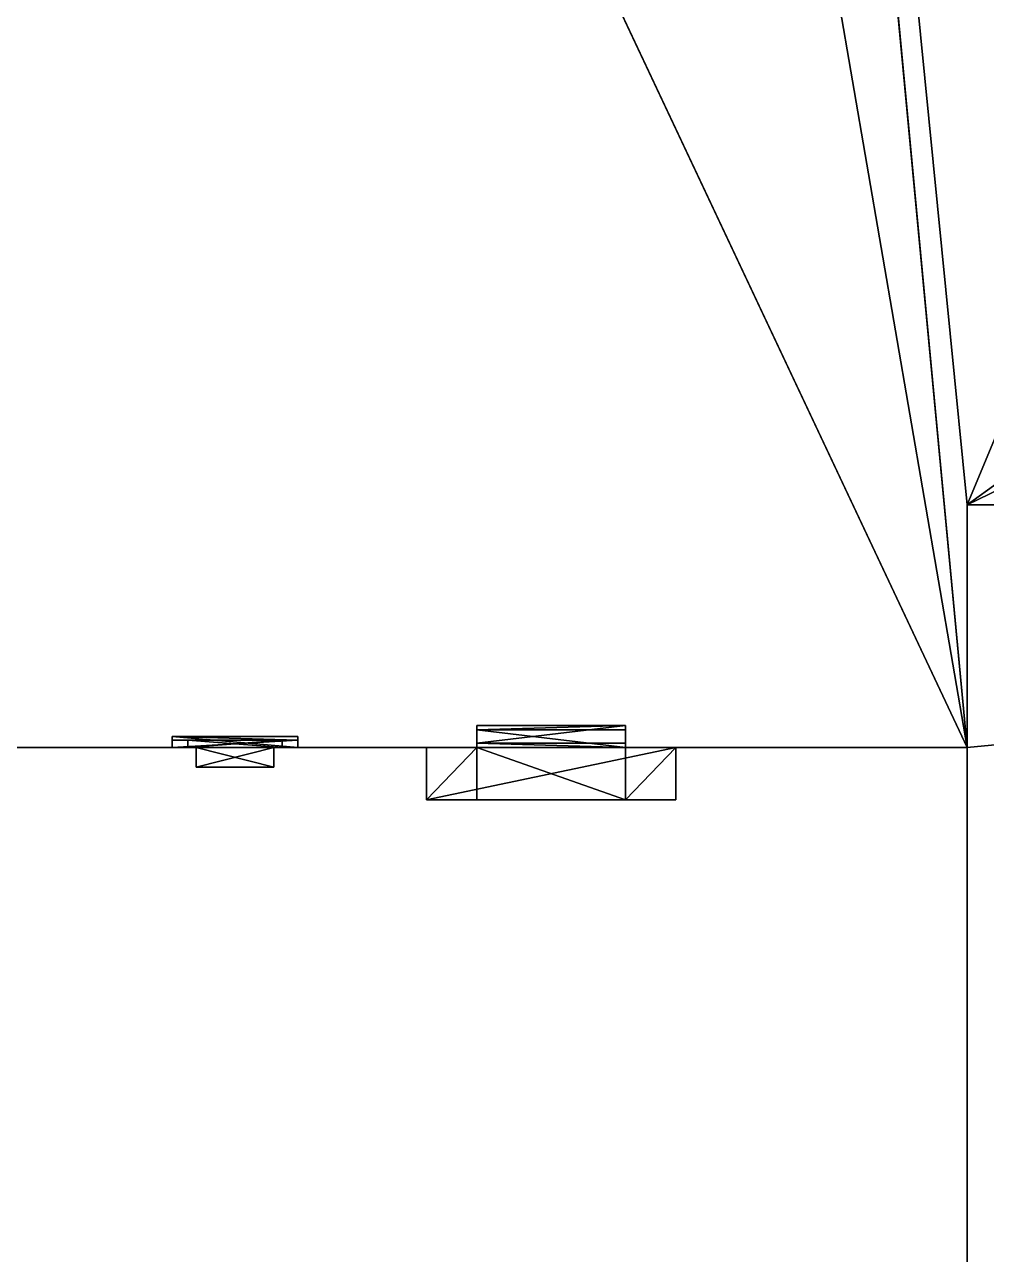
# Model space of a CAD drawing. Header units: metres. Extents: x -124 to 108, y 0 to 201.
# Drawn here: x 85.45 to 89.81, y 5.58 to 11.15 of the extents above; entities that cross this region are included whole.
import ezdxf

# ---------------------------------------------------------------- set-up
doc = ezdxf.new("R2010")
doc.units = ezdxf.units.M
doc.layers.get('0').update_dxf_attribs({"true_color": 0xff5454})

# ---------------------------------------------------------------- blocks, each defined once
blk = doc.blocks.new('window_iii')
for p, q in [((0, 1.1557), (0, 0.0603)), ((0, 1.1557, 0.0333), (0, 0.0603, 0.0333)), ((0, 1.1557), (0, 1.1557, 0.0333)), ((0.5699, 1.1557, 0.0333), (0, 1.1557, 0.0333)), ((0.5699, 1.1557), (0, 1.1557)), ((0.5699, 0.0603, 0.0333), (0.5699, 1.1557, 0.0333)), ((0.5699, 0.0603), (0.5699, 1.1557)), ((0.5699, 1.1557), (0.5699, 1.1557, 0.0333)), ((0.4986, 1.0844, 0.0333), (0.0713, 1.0844, 0.0333)), ((0.0713, 1.0844, 0.0333), (0.0713, 1.0844)), ((0.4986, 1.0844), (0.0713, 1.0844)), ((0.0713, 1.0844, 0.0333), (0.0713, 0.1316, 0.0333)), ((0.0713, 1.0844), (0.0713, 0.1316)), ((0.4986, 1.0844, 0.0333), (0.4986, 1.0844)), ((0.4986, 0.1316), (0.4986, 1.0844)), ((0.1086, 1.0471, -0.0889), (0.1086, 0.6453, -0.0889)), ((0.1086, 1.0471, -0.0889), (0.1086, 1.0471)), ((0.1086, 1.0471), (0.1086, 0.6453)), ((0.4613, 1.0471), (0.1086, 1.0471)), ((0.4613, 1.0471, -0.0889), (0.1086, 1.0471, -0.0889)), ((0.4613, 0.6453), (0.4613, 1.0471)), ((0.4613, 1.0471, -0.0889), (0.4613, 1.0471)), ((0.4613, 0.6453, -0.0889), (0.4613, 1.0471, -0.0889)), ((0.1086, 0.6453, -0.0889), (0.1086, 0.6453)), ((0.1086, 0.6453), (0.4613, 0.6453)), ((0.1086, 0.6453, -0.0889), (0.4613, 0.6453, -0.0889)), ((0.4613, 0.6453, -0.0889), (0.4613, 0.6453)), ((0.1086, 0.5707, -0.0889), (0.1086, 0.1689, -0.0889)), ((0.1086, 0.5707, -0.0889), (0.1086, 0.5707)), ((0.1086, 0.5707), (0.1086, 0.1689)), ((0.4613, 0.5707), (0.1086, 0.5707)), ((0.4613, 0.5707, -0.0889), (0.1086, 0.5707, -0.0889)), ((0.4613, 0.1689), (0.4613, 0.5707)), ((0.4613, 0.1689, -0.0889), (0.4613, 0.5707, -0.0889)), ((0.4613, 0.5707, -0.0889), (0.4613, 0.5707)), ((0.1086, 0.1689, -0.0889), (0.1086, 0.1689)), ((0.1086, 0.1689, -0.0889), (0.4613, 0.1689, -0.0889)), ((0.1086, 0.1689), (0.4613, 0.1689)), ((0.4613, 0.1689, -0.0889), (0.4613, 0.1689)), ((0.0713, 0.1316, 0.0333), (0.4986, 0.1316, 0.0333)), ((0.0713, 0.1316), (0.4986, 0.1316)), ((0.0713, 0.1316, 0.0333), (0.0713, 0.1316)), ((0.4986, 0.1316, 0.0333), (0.4986, 0.1316)), ((0, 0.0603), (0, 0)), ((0, 0.0603, 0.0333), (0, 0, 0.0508)), ((0, 0.0603, 0.0333), (0.5699, 0.0603, 0.0333)), ((0, 0.0603), (0.5699, 0.0603)), ((0.5699, 0.0603, 0.0333), (0.5699, 0, 0.0508)), ((0.5699, 0.0603), (0.5699, 0)), ((0, 0), (0, 0, 0.0508)), ((0, 0, 0.0508), (0.5699, 0, 0.0508)), ((0, 0), (0.5699, 0)), ((0.5699, 0), (0.5699, 0, 0.0508))]:
    blk.add_line(p, q)
at = {"color": 45, "true_color": 0xaa8f5f}
blk.add_line((0.4986, 0.1316, 0.0333), (0.4986, 1.0844, 0.0333), dxfattribs=at)
mesh = blk.add_polyface(dxfattribs=at)
corners = [(0, 0.0603, 0.0333), (0, 0), (0, 0, 0.0508), (0, 0.0603), (0, 1.1557, 0.0333), (0, 1.1557)]
mesh.append_faces([[corners[k] for k in face] for face in [(0, 1, 2), (3, 4, 5)]], dxfattribs={"vtx0": -1, "color": 45})
mesh.append_faces([[corners[k] for k in face] for face in [(1, 0, 3)]], dxfattribs={"vtx0": -1, "vtx1": -1, "color": 45})
mesh.append_faces([[corners[k] for k in face] for face in [(3, 0, 4)]], dxfattribs={"vtx0": -1, "vtx2": -1, "color": 45})
mesh = blk.add_polyface(dxfattribs=at)
corners = [(0, 0.0603, 0.0333), (0.0713, 0.1316, 0.0333), (0, 1.1557, 0.0333), (0.5699, 0.0603, 0.0333), (0.4986, 0.1316, 0.0333), (0.4986, 1.0844, 0.0333), (0.0713, 1.0844, 0.0333), (0.5699, 1.1557, 0.0333)]
mesh.append_faces([[corners[k] for k in face] for face in [(0, 1, 2), (1, 3, 4), (4, 3, 5), (2, 6, 7), (6, 2, 1), (7, 5, 3)]], dxfattribs={"vtx0": -1, "vtx1": -1, "color": 45})
mesh.append_faces([[corners[k] for k in face] for face in [(1, 0, 3), (7, 6, 5)]], dxfattribs={"vtx0": -1, "vtx2": -1, "color": 45})
mesh = blk.add_polyface(dxfattribs=at)
corners = [(0, 1.1557, 0.0333), (0.5699, 1.1557), (0, 1.1557), (0.5699, 1.1557, 0.0333)]
mesh.append_faces([[corners[k] for k in face] for face in [(0, 1, 2), (1, 0, 3)]], dxfattribs={"vtx0": -1, "color": 45})
mesh = blk.add_polyface(dxfattribs=at)
corners = [(0.5699, 0.0603), (0.5699, 0, 0.0508), (0.5699, 0), (0.5699, 0.0603, 0.0333), (0.5699, 1.1557), (0.5699, 1.1557, 0.0333)]
mesh.append_faces([[corners[k] for k in face] for face in [(0, 1, 2), (3, 4, 5)]], dxfattribs={"vtx0": -1, "color": 45})
mesh.append_faces([[corners[k] for k in face] for face in [(1, 0, 3)]], dxfattribs={"vtx0": -1, "vtx1": -1, "color": 45})
mesh.append_faces([[corners[k] for k in face] for face in [(3, 0, 4)]], dxfattribs={"vtx0": -1, "vtx2": -1, "color": 45})
mesh = blk.add_polyface(dxfattribs=at)
corners = [(0.4986, 1.0844, 0.0333), (0.0713, 1.0844), (0.4986, 1.0844), (0.0713, 1.0844, 0.0333)]
mesh.append_faces([[corners[k] for k in face] for face in [(0, 1, 2), (1, 0, 3)]], dxfattribs={"vtx0": -1, "color": 45})
at = {"color": 29, "true_color": 0x423123}
mesh = blk.add_polyface(dxfattribs=at)
corners = [(0.0713, 0.1316), (0.1086, 0.1689), (0.0713, 1.0844), (0.4986, 0.1316), (0.4613, 0.1689), (0.4613, 0.5707), (0.4613, 0.6453), (0.4613, 1.0471), (0.1086, 1.0471), (0.4986, 1.0844), (0.1086, 0.5707), (0.1086, 0.6453)]
mesh.append_faces([[corners[k] for k in face] for face in [(0, 1, 2), (1, 3, 4), (4, 3, 5), (6, 3, 7), (2, 8, 9), (8, 10, 11), (9, 7, 3), (5, 11, 10), (11, 5, 6)]], dxfattribs={"vtx0": -1, "vtx1": -1, "color": 29})
mesh.append_faces([[corners[k] for k in face] for face in [(5, 3, 6), (8, 2, 1)]], dxfattribs={"vtx0": -1, "vtx1": -1, "vtx2": -1, "color": 29})
mesh.append_faces([[corners[k] for k in face] for face in [(1, 0, 3), (8, 1, 10), (9, 8, 7)]], dxfattribs={"vtx0": -1, "vtx2": -1, "color": 29})
at = {"color": 45, "true_color": 0xaa8f5f}
mesh = blk.add_polyface(dxfattribs=at)
corners = [(0.0713, 1.0844), (0.0713, 0.1316, 0.0333), (0.0713, 0.1316), (0.0713, 1.0844, 0.0333)]
mesh.append_faces([[corners[k] for k in face] for face in [(0, 1, 2), (1, 0, 3)]], dxfattribs={"vtx0": -1, "color": 45})
mesh = blk.add_polyface(dxfattribs=at)
corners = [(0.4986, 1.0844, 0.0333), (0.4986, 0.1316), (0.4986, 0.1316, 0.0333), (0.4986, 1.0844)]
mesh.append_faces([[corners[k] for k in face] for face in [(0, 1, 2), (1, 0, 3)]], dxfattribs={"vtx0": -1, "color": 45})
at = {"color": 29, "true_color": 0x423123}
mesh = blk.add_polyface(dxfattribs=at)
corners = [(0.1086, 1.0471, -0.0889), (0.1086, 0.6453), (0.1086, 0.6453, -0.0889), (0.1086, 1.0471)]
mesh.append_faces([[corners[k] for k in face] for face in [(0, 1, 2), (1, 0, 3)]], dxfattribs={"vtx0": -1, "color": 29})
mesh = blk.add_polyface(dxfattribs=at)
corners = [(0.4613, 1.0471), (0.1086, 1.0471, -0.0889), (0.4613, 1.0471, -0.0889), (0.1086, 1.0471)]
mesh.append_faces([[corners[k] for k in face] for face in [(0, 1, 2), (1, 0, 3)]], dxfattribs={"vtx0": -1, "color": 29})
at = {"color": 28, "true_color": 0x130f0a}
mesh = blk.add_polyface(dxfattribs=at)
corners = [(0.4613, 0.6453, -0.0889), (0.1086, 1.0471, -0.0889), (0.1086, 0.6453, -0.0889), (0.4613, 1.0471, -0.0889)]
mesh.append_faces([[corners[k] for k in face] for face in [(0, 1, 2), (1, 0, 3)]], dxfattribs={"vtx0": -1, "color": 28})
at = {"color": 29, "true_color": 0x423123}
mesh = blk.add_polyface(dxfattribs=at)
corners = [(0.4613, 1.0471), (0.4613, 0.6453, -0.0889), (0.4613, 0.6453), (0.4613, 1.0471, -0.0889)]
mesh.append_faces([[corners[k] for k in face] for face in [(0, 1, 2), (1, 0, 3)]], dxfattribs={"vtx0": -1, "color": 29})
mesh = blk.add_polyface(dxfattribs=at)
corners = [(0.1086, 0.6453), (0.4613, 0.6453, -0.0889), (0.1086, 0.6453, -0.0889), (0.4613, 0.6453)]
mesh.append_faces([[corners[k] for k in face] for face in [(0, 1, 2), (1, 0, 3)]], dxfattribs={"vtx0": -1, "color": 29})
mesh = blk.add_polyface(dxfattribs=at)
corners = [(0.1086, 0.5707, -0.0889), (0.1086, 0.1689), (0.1086, 0.1689, -0.0889), (0.1086, 0.5707)]
mesh.append_faces([[corners[k] for k in face] for face in [(0, 1, 2), (1, 0, 3)]], dxfattribs={"vtx0": -1, "color": 29})
mesh = blk.add_polyface(dxfattribs=at)
corners = [(0.4613, 0.5707), (0.1086, 0.5707, -0.0889), (0.4613, 0.5707, -0.0889), (0.1086, 0.5707)]
mesh.append_faces([[corners[k] for k in face] for face in [(0, 1, 2), (1, 0, 3)]], dxfattribs={"vtx0": -1, "color": 29})
at = {"color": 28, "true_color": 0x130f0a}
mesh = blk.add_polyface(dxfattribs=at)
corners = [(0.4613, 0.1689, -0.0889), (0.1086, 0.5707, -0.0889), (0.1086, 0.1689, -0.0889), (0.4613, 0.5707, -0.0889)]
mesh.append_faces([[corners[k] for k in face] for face in [(0, 1, 2), (1, 0, 3)]], dxfattribs={"vtx0": -1, "color": 28})
at = {"color": 29, "true_color": 0x423123}
mesh = blk.add_polyface(dxfattribs=at)
corners = [(0.4613, 0.5707), (0.4613, 0.1689, -0.0889), (0.4613, 0.1689), (0.4613, 0.5707, -0.0889)]
mesh.append_faces([[corners[k] for k in face] for face in [(0, 1, 2), (1, 0, 3)]], dxfattribs={"vtx0": -1, "color": 29})
mesh = blk.add_polyface(dxfattribs=at)
corners = [(0.1086, 0.1689), (0.4613, 0.1689, -0.0889), (0.1086, 0.1689, -0.0889), (0.4613, 0.1689)]
mesh.append_faces([[corners[k] for k in face] for face in [(0, 1, 2), (1, 0, 3)]], dxfattribs={"vtx0": -1, "color": 29})
at = {"color": 45, "true_color": 0xaa8f5f}
mesh = blk.add_polyface(dxfattribs=at)
corners = [(0.0713, 0.1316, 0.0333), (0.4986, 0.1316), (0.0713, 0.1316), (0.4986, 0.1316, 0.0333)]
mesh.append_faces([[corners[k] for k in face] for face in [(0, 1, 2), (1, 0, 3)]], dxfattribs={"vtx0": -1, "color": 45})
mesh = blk.add_polyface(dxfattribs=at)
corners = [(0.5699, 0), (0, 0.0603), (0, 0), (0.5699, 0.0603)]
mesh.append_faces([[corners[k] for k in face] for face in [(0, 1, 2), (1, 0, 3)]], dxfattribs={"vtx0": -1, "color": 45})
mesh = blk.add_polyface(dxfattribs=at)
corners = [(0.5699, 0, 0.0508), (0, 0.0603, 0.0333), (0, 0, 0.0508), (0.5699, 0.0603, 0.0333)]
mesh.append_faces([[corners[k] for k in face] for face in [(0, 1, 2), (1, 0, 3)]], dxfattribs={"vtx0": -1, "color": 45})
mesh = blk.add_polyface(dxfattribs=at)
corners = [(0.5699, 0, 0.0508), (0, 0), (0.5699, 0), (0, 0, 0.0508)]
mesh.append_faces([[corners[k] for k in face] for face in [(0, 1, 2), (1, 0, 3)]], dxfattribs={"vtx0": -1, "color": 45})
blk = doc.blocks.new('dorTruncated')
at = {"color": 37, "true_color": 0x7b6641}
blk.add_line((0.2286, 2.3257), (0.2286, 2.5854, 0.0206), dxfattribs=at)
for p, q in [((0.2286, 2.5854, 0.0206), (0.9017, 2.5854, 0.0206)), ((0.2286, 2.5854, 0.0206), (0.2286, 2.5792, 0.0997)), ((0.2286, 2.3257, 0.0796), (0.2286, 2.5792, 0.0997)), ((0.2286, 2.5792, 0.0997), (0.9017, 2.5792, 0.0997)), ((0.9017, 2.5854, 0.0206), (0.9017, 2.3257)), ((0.9017, 2.5854, 0.0206), (0.9017, 2.5792, 0.0997)), ((0.9017, 2.5792, 0.0997), (0.9017, 2.3257, 0.0796)), ((0.2286, 2.3257), (0, 0)), ((0.2286, 2.3257, -0.2365), (0, 0, -0.2365)), ((0.2286, 2.3257), (0.9017, 2.3257)), ((0.2286, 2.3257), (0.2286, 2.3257, -0.2365)), ((0.9017, 2.3257, -0.2365), (0.2286, 2.3257, -0.2365)), ((0.2286, 2.3257), (0.2286, 2.3257, 0.0796)), ((0.9017, 2.3257, 0.0796), (0.2286, 2.3257, 0.0796)), ((1.1303, 0), (0.9017, 2.3257)), ((0.9017, 2.3257), (0.9017, 2.3257, -0.2365)), ((1.1303, 0, -0.2365), (0.9017, 2.3257, -0.2365)), ((0.9017, 2.3257), (0.9017, 2.3257, 0.0796)), ((0, 0), (1.1303, 0)), ((0, 0), (0, 0, -0.2365)), ((0, 0, -0.2365), (1.1303, 0, -0.2365)), ((1.1303, 0), (1.1303, 0, -0.2365))]:
    blk.add_line(p, q)
mesh = blk.add_polyface()
corners = [(0.9017, 2.5854, 0.0206), (0.2286, 2.3257), (0.2286, 2.5854, 0.0206), (0.9017, 2.3257)]
mesh.append_faces([[corners[k] for k in face] for face in [(0, 1, 2), (1, 0, 3)]], dxfattribs={"vtx0": -1})
mesh = blk.add_polyface(dxfattribs=at)
corners = [(0.2286, 2.3257, 0.0796), (0.2286, 2.5854, 0.0206), (0.2286, 2.3257), (0.2286, 2.5792, 0.0997)]
mesh.append_faces([[corners[k] for k in face] for face in [(0, 1, 2), (1, 0, 3)]], dxfattribs={"vtx0": -1, "color": 37})
mesh = blk.add_polyface(dxfattribs=at)
corners = [(0.2286, 2.5792, 0.0997), (0.9017, 2.5854, 0.0206), (0.2286, 2.5854, 0.0206), (0.9017, 2.5792, 0.0997)]
mesh.append_faces([[corners[k] for k in face] for face in [(0, 1, 2), (1, 0, 3)]], dxfattribs={"vtx0": -1, "color": 37})
mesh = blk.add_polyface(dxfattribs=at)
corners = [(0.9017, 2.3257, 0.0796), (0.2286, 2.5792, 0.0997), (0.2286, 2.3257, 0.0796), (0.9017, 2.5792, 0.0997)]
mesh.append_faces([[corners[k] for k in face] for face in [(0, 1, 2), (1, 0, 3)]], dxfattribs={"vtx0": -1, "color": 37})
mesh = blk.add_polyface(dxfattribs=at)
corners = [(0.9017, 2.5854, 0.0206), (0.9017, 2.3257, 0.0796), (0.9017, 2.3257), (0.9017, 2.5792, 0.0997)]
mesh.append_faces([[corners[k] for k in face] for face in [(0, 1, 2), (1, 0, 3)]], dxfattribs={"vtx0": -1, "color": 37})
at = {"color": 45, "true_color": 0x9b7d59}
mesh = blk.add_polyface(dxfattribs=at)
corners = [(0.2286, 2.3257, -0.2365), (0, 0), (0, 0, -0.2365), (0.2286, 2.3257)]
mesh.append_faces([[corners[k] for k in face] for face in [(0, 1, 2), (1, 0, 3)]], dxfattribs={"vtx0": -1, "color": 45})
at = {"color": 18, "true_color": 0x000000}
mesh = blk.add_polyface(dxfattribs=at)
corners = [(1.1303, 0, -0.2365), (0.2286, 2.3257, -0.2365), (0, 0, -0.2365), (0.9017, 2.3257, -0.2365)]
mesh.append_faces([[corners[k] for k in face] for face in [(0, 1, 2), (1, 0, 3)]], dxfattribs={"vtx0": -1, "color": 18})
at = {"color": 37, "true_color": 0x7b6641}
mesh = blk.add_polyface(dxfattribs=at)
corners = [(0.9017, 2.3257), (0.2286, 2.3257, -0.2365), (0.9017, 2.3257, -0.2365), (0.2286, 2.3257)]
mesh.append_faces([[corners[k] for k in face] for face in [(0, 1, 2), (1, 0, 3)]], dxfattribs={"vtx0": -1, "color": 37})
mesh = blk.add_polyface(dxfattribs=at)
corners = [(0.9017, 2.3257, 0.0796), (0.2286, 2.3257), (0.9017, 2.3257), (0.2286, 2.3257, 0.0796)]
mesh.append_faces([[corners[k] for k in face] for face in [(0, 1, 2), (1, 0, 3)]], dxfattribs={"vtx0": -1, "color": 37})
at = {"color": 45, "true_color": 0x9b7d59}
mesh = blk.add_polyface(dxfattribs=at)
corners = [(0.9017, 2.3257), (1.1303, 0, -0.2365), (1.1303, 0), (0.9017, 2.3257, -0.2365)]
mesh.append_faces([[corners[k] for k in face] for face in [(0, 1, 2), (1, 0, 3)]], dxfattribs={"vtx0": -1, "color": 45})
mesh = blk.add_polyface(dxfattribs=at)
corners = [(0, 0), (1.1303, 0, -0.2365), (0, 0, -0.2365), (1.1303, 0)]
mesh.append_faces([[corners[k] for k in face] for face in [(0, 1, 2), (1, 0, 3)]], dxfattribs={"vtx0": -1, "color": 45})
blk = doc.blocks.new('Component_1')
at = {"color": 253, "true_color": 0xc0ab91}
for p, q in [((89.7246, 7.874, 8.5138), (89.7246, 8.9741, 8.5138)), ((89.7246, 0, 8.5138), (89.7246, 7.874, 8.5138)), ((89.7246, 0, 11.5681), (89.7246, 7.874, 11.5681))]:
    blk.add_line(p, q, dxfattribs=at)
for p, q in [((89.7246, 8.9741, 8.5138), (101.2657, 8.9741, 8.5138)), ((89.7246, 8.9741), (89.7246, 8.9741, 8.5138)), ((89.7246, 7.874), (89.7246, 8.9741)), ((89.7246, 8.9741), (101.2657, 8.9741)), ((71.0143, 7.874), (89.7246, 7.874)), ((71.0143, 7.874, 11.5681), (89.7246, 7.874, 11.5681)), ((89.7246, 7.874), (89.7246, 7.874, 8.5138)), ((89.7246, 7.874, 8.5138), (89.7246, 7.874, 11.5681))]:
    blk.add_line(p, q)
at = {"extrusion": (0, 1, 0)}
for name, p in [('window_iii', (-86.6885, 7.5582, 7.874)), ('dorTruncated', (-88.403, 0, 7.874))]:
    blk.add_blockref(name, p, dxfattribs=at)
mesh = blk.add_polyface()
corners = [(98.8638, 30.9094), (89.7246, 8.9741), (87.5479, 30.9094), (96.8166, 14.0938), (98.4961, 14.0938), (98.4961, 12.4142), (96.8166, 12.4142), (101.2657, 8.9741), (98.8638, 23.1046), (101.2657, 23.1046), (-20.4883, 200.884), (-36.2436, 166.56), (-36.2436, 200.884), (-62.7983, 120.0462), (-62.7983, 166.56), (-62.7983, 96.8369), (-62.7983, 69.0721), (28.0829, 69.0721), (-20.4883, 166.56), (4.4317, 132.3), (4.4317, 166.56), (28.0829, 132.3), (28.0829, 88.4306), (52.9352, 88.4306), (28.0829, 66.4607), (35.9315, 66.4607), (35.9315, 59.9298), (58.5118, 70.2663), (71.2137, 59.9298), (58.5118, 82.925), (78.994, 70.2663), (71.2137, 47.1726), (86.7108, 98.9359), (52.9352, 98.9359), (78.994, 82.925), (35.9315, 45.5423), (35.9315, 47.1726), (35.9315, 32.3853), (35.9315, 12.8996), (56.2283, 30.6197), (71.0143, 30.6197), (71.0143, 7.874), (89.7246, 7.874), (86.7108, 60.8021), (87.5479, 60.8021), (29.1243, 8.345), (29.1243, 12.8996), (56.2283, 8.345), (30.8642, 32.3853), (30.8642, 45.5423), (-93.4757, 160.2962), (-109.8283, 96.8369), (-109.8283, 160.2962), (-93.4757, 120.0462)]
mesh.append_faces([[corners[k] for k in face] for face in [(7, 8, 9), (10, 11, 12), (11, 13, 14), (19, 18, 20), (32, 23, 33), (31, 35, 36), (2, 43, 44), (38, 45, 46), (35, 48, 49), (50, 51, 52)]], dxfattribs={"vtx0": -1})
mesh.append_faces([[corners[k] for k in face] for face in [(0, 1, 2), (3, 0, 4), (4, 0, 5), (1, 6, 7), (6, 1, 3), (8, 5, 0), (15, 11, 16), (16, 11, 17), (18, 11, 10), (17, 23, 24), (24, 23, 25), (25, 23, 26), (26, 27, 28), (27, 23, 29), (28, 30, 31), (29, 32, 34), (34, 32, 30), (37, 31, 38), (39, 31, 40), (40, 31, 41), (41, 31, 42), (43, 30, 32), (42, 2, 1), (45, 38, 47), (47, 38, 39), (48, 35, 37), (51, 53, 15)]], dxfattribs={"vtx0": -1, "vtx1": -1})
mesh.append_faces([[corners[k] for k in face] for face in [(1, 0, 3), (7, 5, 8), (13, 11, 15), (17, 11, 18), (17, 18, 19), (26, 23, 27), (23, 32, 29), (35, 31, 37), (38, 31, 39), (42, 31, 30), (42, 30, 2), (2, 30, 43)]], dxfattribs={"vtx0": -1, "vtx1": -1, "vtx2": -1})
mesh.append_faces([[corners[k] for k in face] for face in [(7, 6, 5), (17, 19, 21), (17, 21, 22), (17, 22, 23), (28, 27, 30), (51, 50, 53), (15, 53, 13)]], dxfattribs={"vtx0": -1, "vtx2": -1})
mesh = blk.add_polyface()
corners = [(101.2657, 8.9741, 8.5138), (89.7246, 7.874, 8.5138), (89.7246, 8.9741, 8.5138), (89.7246, 0, 8.5138), (108.0031, 0, 8.5138), (108.0031, 8.9741, 8.5138)]
mesh.append_faces([[corners[k] for k in face] for face in [(0, 1, 2), (4, 0, 5)]], dxfattribs={"vtx0": -1})
mesh.append_faces([[corners[k] for k in face] for face in [(1, 0, 3), (3, 0, 4)]], dxfattribs={"vtx0": -1, "vtx1": -1})
mesh = blk.add_polyface()
corners = [(89.7246, 8.9741), (89.7246, 7.874, 8.5138), (89.7246, 7.874), (89.7246, 8.9741, 8.5138)]
mesh.append_faces([[corners[k] for k in face] for face in [(0, 1, 2), (1, 0, 3)]], dxfattribs={"vtx0": -1})
mesh = blk.add_polyface()
corners = [(95.8251, 8.9741, 1.962), (90.676, 8.9741), (95.8251, 8.9741), (90.676, 8.9741, 1.962), (95.8251, 8.9741, 2.0383), (90.676, 8.9741, 2.0383), (91.9662, 8.9741, 6.5858), (91.9014, 8.9741, 6.3622), (91.9662, 8.9741, 6.3622), (99.188, 8.9741, 6.6037), (99.1232, 8.9741, 6.3801), (99.188, 8.9741, 6.3801), (96.2833, 8.9741, 6.599), (95.7134, 8.9741, 6.599), (92.4761, 8.9741, 5.238), (95.7134, 8.9741, 5.4433), (92.4761, 8.9741, 6.2717), (99.0327, 8.9741, 5.2559), (99.6979, 8.9741, 5.2559), (96.2833, 8.9741, 5.4433), (95.7134, 8.9741, 5.5036), (92.3856, 8.9741, 6.3622), (92.3208, 8.9741, 6.3622), (92.3208, 8.9741, 6.5858), (92.1435, 8.9741, 6.7385), (99.3653, 8.9741, 6.7563), (101.2657, 8.9741), (96.6029, 8.9741), (101.2657, 8.9741, 8.5138), (96.6029, 8.9741, 1.962), (96.6029, 8.9741, 2.0383), (89.8983, 8.9741, 2.0383), (99.6979, 8.9741, 6.2896), (99.6073, 8.9741, 6.3801), (99.5426, 8.9741, 6.3801), (99.5426, 8.9741, 6.6037), (90.4545, 8.9741, 7.4856), (90.4545, 8.9741, 8.3718), (89.9069, 8.9741, 8.3718), (89.8983, 8.9741, 1.962), (89.7246, 8.9741), (89.8983, 8.9741), (89.7246, 8.9741, 8.5138), (89.9069, 8.9741, 7.4856), (91.8109, 8.9741, 5.238), (91.8109, 8.9741, 6.2717), (99.0327, 8.9741, 6.2896), (96.2833, 8.9741, 5.5036)]
mesh.append_faces([[corners[k] for k in face] for face in [(0, 1, 2), (6, 7, 8), (9, 10, 11), (39, 40, 41)]], dxfattribs={"vtx0": -1})
mesh.append_faces([[corners[k] for k in face] for face in [(1, 0, 3), (3, 4, 5), (12, 9, 13), (14, 15, 16), (17, 14, 18), (15, 17, 19), (16, 13, 21), (21, 13, 22), (22, 13, 23), (23, 13, 24), (26, 18, 27), (27, 18, 29), (29, 18, 30), (30, 18, 4), (5, 18, 31), (18, 28, 32), (32, 28, 33), (33, 28, 34), (34, 28, 35), (35, 28, 25), (36, 28, 37), (37, 28, 38), (40, 39, 42), (44, 31, 14), (43, 25, 36), (42, 38, 28), (46, 19, 17), (19, 46, 47), (47, 46, 12)]], dxfattribs={"vtx0": -1, "vtx1": -1})
mesh.append_faces([[corners[k] for k in face] for face in [(10, 9, 12), (15, 14, 17), (24, 13, 9), (4, 18, 5), (31, 18, 14), (25, 28, 36), (42, 31, 43), (43, 31, 44), (43, 7, 6), (43, 24, 25)]], dxfattribs={"vtx0": -1, "vtx1": -1, "vtx2": -1})
mesh.append_faces([[corners[k] for k in face] for face in [(3, 0, 4), (16, 15, 20), (16, 20, 13), (24, 9, 25), (18, 26, 28), (42, 39, 31), (43, 44, 45), (43, 45, 7), (43, 6, 24), (42, 43, 38), (12, 46, 10)]], dxfattribs={"vtx0": -1, "vtx2": -1})
mesh = blk.add_polyface()
corners = [(71.0143, 7.874, 11.5681), (65.5025, 0, 11.5681), (65.5025, 7.874, 11.5681), (89.7246, 0, 11.5681), (89.7246, 7.874, 11.5681)]
mesh.append_faces([[corners[k] for k in face] for face in [(0, 1, 2), (3, 0, 4)]], dxfattribs={"vtx0": -1})
mesh.append_faces([[corners[k] for k in face] for face in [(1, 0, 3)]], dxfattribs={"vtx0": -1, "vtx1": -1})
mesh = blk.add_polyface()
corners = [(75.6811, 7.874, 2.5686), (75.6164, 7.874, 2.3451), (75.6811, 7.874, 2.3451), (81.4602, 7.874, 2.3407), (79.4756, 7.874), (81.4602, 7.874), (79.4756, 7.874, 1.962), (79.4756, 7.874, 2.0383), (78.6979, 7.874, 2.0383), (76.191, 7.874, 2.2545), (76.1005, 7.874, 2.3451), (81.9136, 7.874, 2.5783), (76.0357, 7.874, 2.3451), (76.0357, 7.874, 2.5686), (75.8584, 7.874, 2.7213), (83.3405, 7.874, 2.3407), (83.2061, 7.874), (83.3405, 7.874), (83.2061, 7.874, 2.3407), (83.794, 7.874, 2.5783), (82.7527, 7.874, 2.5783), (87.5013, 7.874, 2.3257), (85.0865, 7.874), (87.2727, 7.874), (85.0865, 7.874, 2.3407), (78.6979, 7.874), (76.191, 7.874, 1.2208), (71.0143, 7.874), (78.6979, 7.874, 1.962), (75.5752, 7.874, 7.0092), (81.0814, 7.874, 7.3808), (75.5752, 7.874, 8.1046), (81.6513, 7.874, 7.3808), (81.0814, 7.874, 7.4411), (81.0814, 7.874, 8.5365), (75.0053, 7.874, 8.1046), (81.6513, 7.874, 7.4411), (86.1186, 7.874, 7.5582), (81.6513, 7.874, 8.5365), (86.6885, 7.874, 7.5582), (86.1186, 7.874, 7.6185), (86.1186, 7.874, 8.7139), (89.7246, 7.874, 8.5138), (88.403, 7.874), (89.7246, 7.874), (88.1744, 7.874, 2.3257), (84.633, 7.874, 2.5783), (75.5752, 7.874, 6.9489), (86.6885, 7.874, 7.6185), (86.6885, 7.874, 8.7139), (89.7246, 7.874, 11.5681), (75.5258, 7.874, 1.2208), (71.0143, 7.874, 11.5681), (75.5258, 7.874, 2.2545), (75.0053, 7.874, 6.9489), (75.0053, 7.874, 7.0092)]
mesh.append_faces([[corners[k] for k in face] for face in [(0, 1, 2), (3, 4, 5), (15, 16, 17), (21, 22, 23), (42, 43, 44)]], dxfattribs={"vtx0": -1})
mesh.append_faces([[corners[k] for k in face] for face in [(4, 3, 6), (6, 3, 7), (7, 3, 8), (9, 3, 10), (10, 11, 12), (12, 11, 13), (13, 11, 14), (16, 15, 18), (18, 19, 20), (22, 21, 24), (25, 26, 27), (26, 28, 9), (29, 30, 31), (30, 29, 32), (31, 34, 35), (36, 37, 38), (37, 36, 39), (38, 41, 34), (43, 42, 45), (45, 42, 21), (24, 42, 46), (46, 42, 19), (20, 42, 11), (47, 39, 29), (32, 39, 36), (39, 42, 48), (48, 42, 49), (49, 50, 41), (27, 51, 52), (51, 27, 26), (54, 14, 47), (52, 41, 50)]], dxfattribs={"vtx0": -1, "vtx1": -1})
mesh.append_faces([[corners[k] for k in face] for face in [(8, 3, 9), (21, 42, 24), (19, 42, 20), (11, 42, 14), (14, 42, 39), (14, 39, 47), (29, 39, 32), (52, 1, 0), (52, 14, 54), (52, 35, 34), (52, 34, 41)]], dxfattribs={"vtx0": -1, "vtx1": -1, "vtx2": -1})
mesh.append_faces([[corners[k] for k in face] for face in [(10, 3, 11), (18, 15, 19), (26, 25, 28), (9, 28, 8), (31, 30, 33), (31, 33, 34), (38, 37, 40), (38, 40, 41), (49, 42, 50), (52, 51, 53), (52, 53, 1), (52, 0, 14), (52, 54, 55), (52, 55, 35)]], dxfattribs={"vtx0": -1, "vtx2": -1})
mesh = blk.add_polyface()
corners = [(89.7246, 7.874, 11.5681), (89.7246, 0, 8.5138), (89.7246, 0, 11.5681), (89.7246, 7.874, 8.5138)]
mesh.append_faces([[corners[k] for k in face] for face in [(0, 1, 2), (1, 0, 3)]], dxfattribs={"vtx0": -1})

msp = doc.modelspace()

# ---------------------------------------------------------------- block references
msp.add_blockref('Component_1', (0, 0))

doc.saveas('drawing.dxf')
